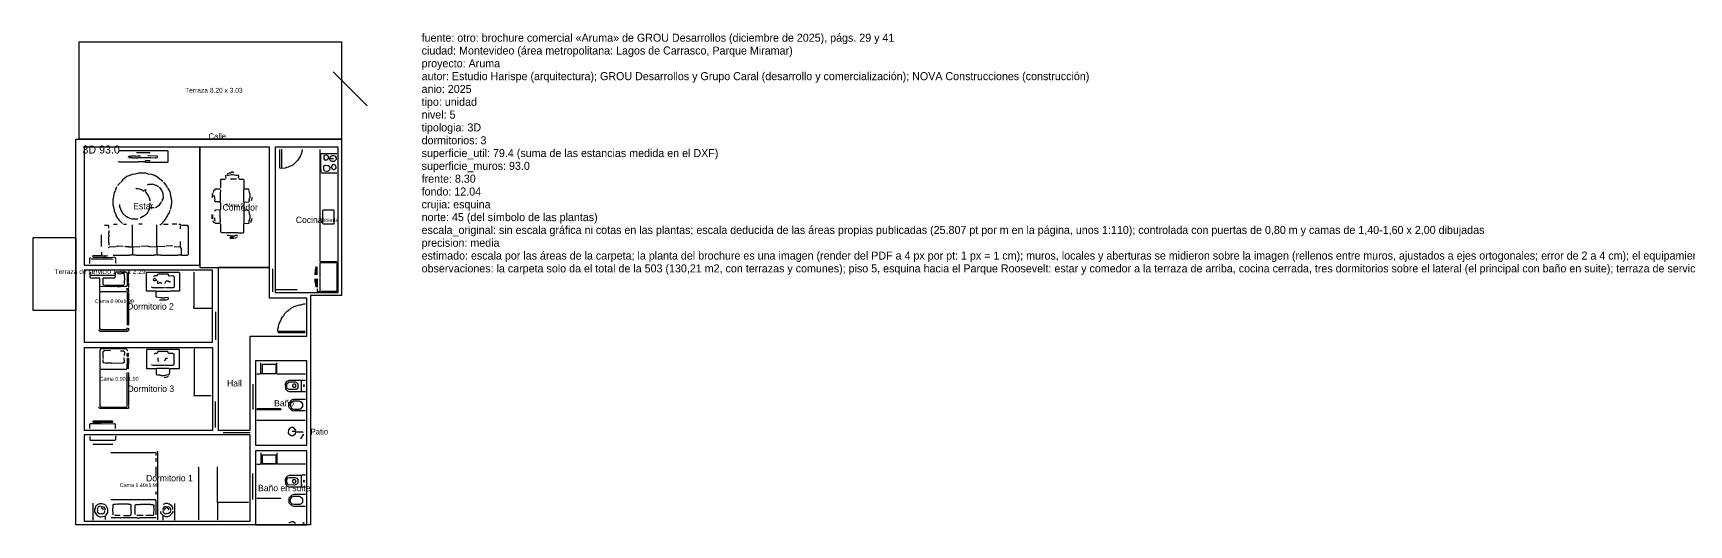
# Model space of a CAD drawing. Header units: metres. Extents: x -1 to 102, y 0 to 15.
# Drawn here: x -1.3 to 50.4, y 0 to 15.3 of the extents above; entities that cross this region are included whole.
import ezdxf

# ---------------------------------------------------------------- set-up
doc = ezdxf.new("R2010")
doc.units = ezdxf.units.M
for name, color, linetype in [('Trazo_Cotas', 9, 'Continuous'), ('Trazo_Datos', 7, 'Continuous'), ('Trazo_Entrada', 1, 'Continuous'), ('Trazo_Equipamiento', 8, 'Continuous'), ('Trazo_Estancias', 3, 'Continuous'), ('Trazo_Fachada', 30, 'Continuous'), ('Trazo_Norte', 1, 'Continuous'), ('Trazo_Puertas', 1, 'Continuous'), ('Trazo_Unidad', 7, 'Continuous'), ('Trazo_Ventanas', 5, 'Continuous')]:
    doc.layers.add(name, color=color, linetype=linetype)

msp = doc.modelspace()

# ---------------------------------------------------------------- linework, layer by layer
at = {"layer": 'Trazo_Cotas'}
for points in [[(0.1, 15.08), (8.3, 15.08), (8.3, 12.04), (0.1, 12.04)], [(-1.34, 8.97), (0, 8.97), (0, 6.69), (-1.34, 6.69)]]:
    msp.add_lwpolyline(points, close=True, dxfattribs=at)
at = {"layer": 'Trazo_Entrada'}
msp.add_line((7.33, 7.08), (7.33, 6), dxfattribs=at)
at = {"layer": 'Trazo_Equipamiento', "color": 8}
for p, q in [((6.42, 11.73), (6.42, 11.13)), ((7.94, 11.43), (8.05, 11.43)), ((7.54, 7.8), (7.54, 8.05)), ((7.63, 7.74), (7.63, 8.18)), ((6.91, 7.34), (6.26, 7.34)), ((7.54, 7.68), (7.54, 7.42)), ((7.63, 7.29), (7.63, 7.72)), ((5.65, 4.71), (5.77, 4.71)), ((5.78, 4.71), (5.78, 5.06)), ((6.27, 4.71), (5.79, 4.71)), ((6.28, 4.71), (6.28, 5.06)), ((6.29, 4.71), (7.17, 4.71)), ((7.05, 4.17), (7.05, 4.5)), ((6.4, 3.62), (5.65, 3.62)), ((6.75, 2.92), (6.85, 2.92)), ((5.78, 2.25), (5.78, 1.9)), ((6.28, 2.25), (6.28, 1.9)), ((5.65, 1.89), (5.77, 1.89)), ((6.27, 1.89), (5.79, 1.89)), ((7.17, 1.89), (6.29, 1.89)), ((7.05, 1.2), (7.05, 1.53)), ((5.65, 0.83), (6.4, 0.83))]:
    msp.add_line(p, q, dxfattribs=at)
at = {"layer": 'Trazo_Equipamiento', "color": 9}
for p, q in [((1.95, 11.34), (2.14, 11.34)), ((4.83, 10.8), (5.02, 10.8)), ((2.31, 9.9), (2.32, 10.05)), ((2.44, 9.9), (2.32, 9.89)), ((5.5, 10.22), (5.47, 10.11)), ((1.17, 9.39), (1.29, 9.39)), ((1.48, 9.39), (1.58, 9.39)), ((1.77, 8.68), (1.77, 9.36)), ((2.07, 9.39), (1.96, 9.39)), ((2.53, 8.69), (2.53, 9.36)), ((2.73, 9.39), (2.88, 9.39)), ((3.15, 9.39), (3.01, 9.39)), ((0.79, 9.05), (0.79, 8.69)), ((3.26, 8.84), (3.26, 8.69)), ((1.77, 8.66), (1.77, 8.43)), ((2.53, 8.67), (2.53, 8.43)), ((2.78, 8.69), (2.54, 8.68)), ((3.07, 8.69), (3.25, 8.68)), ((0.43, 7.89), (0.43, 7.79)), ((1.22, 7.78), (0.44, 7.78)), ((1.3, 7.85), (1.4, 7.84)), ((1.56, 7.27), (0.76, 7.27)), ((1.64, 7.55), (1.64, 7.41)), ((7.16, 6.04), (6.32, 6.04)), ((1.59, 4.85), (0.76, 4.85)), ((1.6, 4.87), (1.6, 5.02)), ((1.64, 4.87), (1.64, 5.02)), ((1.64, 4.76), (1.64, 3.75)), ((0.43, 3.01), (0.43, 3.15)), ((0.53, 3.2), (1.15, 3.2)), ((1.23, 3.01), (1.23, 3.14)), ((0.43, 2.76), (0.43, 2.64)), ((1.22, 2.63), (0.44, 2.63)), ((1.15, 2.51), (0.53, 2.51)), ((2.5, 1.98), (2.5, 2.08)), ((2.5, 1.52), (2.5, 1.81)), ((3.09, 0.15), (3.09, 0.67)), ((0.92, 0.17), (0.92, 0.27)), ((2.1, 0.29), (1.9, 0.29)), ((2.71, 0.28), (2.71, 0.15))]:
    msp.add_line(p, q, dxfattribs=at)
for points in [[(2.15, 11.33), (2.16, 11.32), (2.87, 11.32), (2.88, 11.33), (2.88, 11.66), (2.87, 11.67), (1.34, 11.67), (1.33, 11.64)], [(1.64, 11.48), (1.65, 11.51), (1.71, 11.51), (1.72, 11.52), (1.86, 11.52), (1.9, 11.51), (1.93, 11.52), (2.02, 11.52)], [(1.65, 11.47), (1.73, 11.47), (1.74, 11.46), (1.83, 11.46), (1.84, 11.47), (1.86, 11.46), (1.93, 11.46), (1.94, 11.47), (2.33, 11.47), (2.34, 11.46), (2.47, 11.47), (2.48, 11.46), (2.51, 11.46), (2.55, 11.47)], [(2.32, 11.6), (2.31, 11.61), (1.89, 11.61)], [(2.56, 11.48), (2.54, 11.51), (2.27, 11.52), (2.24, 11.52)], [(1.95, 11.34), (1.93, 11.32), (1.34, 11.32), (1.33, 11.34)], [(1.81, 10.95), (1.75, 10.94), (1.71, 10.91), (1.69, 10.91), (1.65, 10.89), (1.59, 10.87), (1.45, 10.76), (1.4, 10.7)], [(1.83, 10.95), (1.96, 10.99), (2.17, 10.99), (2.26, 10.96), (2.35, 10.95), (2.45, 10.91), (2.5, 10.88), (2.52, 10.88), (2.71, 10.73)], [(2.32, 11.36), (2.17, 11.36), (2.15, 11.34)], [(4.7, 10.92), (4.67, 10.89), (4.68, 10.81)], [(4.84, 10.98), (4.79, 10.98), (4.72, 10.95)], [(4.72, 10.92), (4.73, 10.91), (4.77, 10.91), (4.86, 10.94), (4.91, 10.94), (4.99, 10.91), (5.05, 10.91)], [(4.85, 10.99), (4.87, 11.02), (4.9, 11.02), (4.92, 10.99)], [(5.08, 10.82), (5.09, 10.89), (5.06, 10.91)], [(1.45, 9.41), (1.37, 9.49), (1.27, 9.63), (1.27, 9.65), (1.25, 9.66), (1.25, 9.68), (1.2, 9.79), (1.2, 9.84), (1.18, 9.88), (1.18, 9.93), (1.16, 9.98), (1.16, 10.07), (1.15, 10.08), (1.16, 10.09), (1.16, 10.18), (1.17, 10.19), (1.2, 10.37), (1.23, 10.42)], [(1.23, 10.44), (1.26, 10.5), (1.28, 10.56)], [(1.32, 10.59), (1.33, 10.62), (1.39, 10.69)], [(1.87, 10.51), (1.88, 10.5), (1.93, 10.5), (2.05, 10.47), (2.11, 10.43), (2.13, 10.43)], [(2.17, 10.4), (2.19, 10.45), (2.17, 10.47), (2.14, 10.44)], [(2.17, 10.38), (2.25, 10.28), (2.3, 10.18), (2.3, 10.14), (2.32, 10.11)], [(2.59, 10.55), (2.54, 10.57), (2.51, 10.59), (2.4, 10.63), (2.37, 10.62), (2.27, 10.62), (2.22, 10.6)], [(2.6, 10.54), (2.67, 10.45), (2.71, 10.35), (2.72, 10.2), (2.69, 10.14), (2.68, 10.09)], [(2.86, 10.52), (2.84, 10.57), (2.74, 10.7)], [(2.86, 10.51), (2.9, 10.46), (2.9, 10.44), (2.93, 10.39), (2.96, 10.22), (2.97, 10.21), (2.97, 10.16), (2.98, 10.15), (2.98, 10.02), (2.97, 10.01), (2.97, 9.96), (2.94, 9.84)], [(4.5, 10.48), (4.35, 10.48), (4.33, 10.45), (4.3, 10.44), (4.3, 10.4), (4.28, 10.36)], [(4.51, 10.47), (4.52, 10.45), (4.52, 10.39), (4.51, 10.38), (4.51, 10.1), (4.49, 10.08)], [(4.53, 10.52), (4.53, 10.78), (4.54, 10.79), (4.65, 10.79), (4.67, 10.8)], [(5.09, 10.81), (5.11, 10.79), (5.22, 10.79), (5.24, 10.77), (5.24, 10.5), (5.25, 10.49)], [(5.25, 10.07), (5.24, 10.08), (5.24, 10.47), (5.25, 10.48)], [(5.41, 10.46), (5.39, 10.48), (5.26, 10.48), (5.26, 10.49)], [(5.42, 10.1), (5.41, 10.11), (5.41, 10.15), (5.44, 10.24), (5.44, 10.32), (5.42, 10.36), (5.41, 10.44)], [(1.36, 10), (1.36, 9.94), (1.41, 9.8), (1.46, 9.72), (1.57, 9.62), (1.59, 9.62), (1.63, 9.59), (1.74, 9.55), (1.93, 9.55)], [(2.3, 9.89), (2.29, 9.88), (2.29, 9.84), (2.21, 9.71), (2.11, 9.62), (2.09, 9.62), (2.01, 9.57)], [(2.48, 9.91), (2.6, 9.98), (2.67, 10.07)], [(4.26, 10.34), (4.25, 10.33), (4.25, 10.23), (4.26, 10.22)], [(4.27, 10.34), (4.28, 10.33), (4.27, 10.31), (4.27, 10.24), (4.28, 10.23), (4.27, 10.22)], [(4.32, 10.28), (4.33, 10.19), (4.34, 10.15), (4.33, 10.11)], [(4.48, 10.07), (4.47, 10.08), (4.36, 10.08), (4.33, 10.1)], [(4.51, 9.83), (4.53, 9.85), (4.53, 10.04), (4.49, 10.07)], [(5.25, 10.07), (5.24, 10.06), (5.24, 9.84), (5.25, 9.83)], [(5.25, 10.07), (5.4, 10.08), (5.42, 10.1)], [(0.89, 9.35), (0.99, 9.35), (1.02, 9.32), (1.02, 9.26)], [(2.62, 9.38), (2.65, 9.38), (2.78, 9.51), (2.85, 9.62), (2.86, 9.66)], [(2.86, 9.66), (2.91, 9.73), (2.94, 9.82)], [(3.27, 9.24), (3.27, 9.32), (3.29, 9.34), (3.29, 9.36), (3.27, 9.38), (3.21, 9.38)], [(3.32, 9.35), (3.47, 9.35), (3.5, 9.3), (3.5, 9.19), (3.51, 9.18), (3.51, 8.59), (3.5, 8.58), (3.5, 8.44), (3.47, 8.41), (3.31, 8.41), (3.29, 8.42)], [(4.26, 9.55), (4.25, 9.56), (4.25, 9.68), (4.26, 9.69)], [(4.28, 9.68), (4.27, 9.66), (4.27, 9.58), (4.28, 9.56), (4.27, 9.55)], [(4.49, 9.41), (4.37, 9.41), (4.34, 9.43), (4.31, 9.43), (4.29, 9.49)], [(4.5, 9.83), (4.36, 9.82), (4.33, 9.79)], [(4.33, 9.58), (4.33, 9.53), (4.34, 9.48)], [(4.5, 9.42), (4.52, 9.45), (4.51, 9.48), (4.52, 9.49), (4.52, 9.54), (4.51, 9.55), (4.51, 9.82)], [(4.67, 9.12), (4.57, 9.12), (4.53, 9.14), (4.53, 9.38), (4.5, 9.4)], [(5.09, 9.11), (5.1, 9.12), (5.21, 9.12), (5.24, 9.14), (5.24, 9.4), (5.25, 9.41)], [(5.25, 9.82), (5.24, 9.81), (5.24, 9.42), (5.25, 9.41)], [(5.41, 9.43), (5.39, 9.41), (5.35, 9.4), (5.25, 9.41)], [(5.26, 9.83), (5.37, 9.83), (5.41, 9.8)], [(5.41, 9.44), (5.41, 9.49), (5.44, 9.58), (5.44, 9.66), (5.42, 9.7), (5.41, 9.78)], [(5.47, 9.44), (5.47, 9.48), (5.49, 9.51), (5.49, 9.55), (5.5, 9.56)], [(1.04, 8.73), (1.04, 8.79), (1.03, 8.8), (1.03, 9), (1.04, 9.01), (1.03, 9.13), (1.04, 9.14), (1.04, 9.19)], [(4.69, 9.12), (4.71, 9.13), (5.05, 9.13), (5.08, 9.11)], [(4.72, 9.04), (4.77, 9.04), (4.83, 9.02), (4.95, 9.02), (4.99, 9.04), (5.05, 9.04)], [(4.92, 8.96), (4.91, 8.97), (4.82, 8.97), (4.81, 8.96)], [(4.92, 8.95), (4.91, 8.94), (4.83, 8.94), (4.81, 8.96)], [(4.93, 8.95), (4.99, 8.96), (5.01, 8.98), (5.05, 8.99)], [(0.43, 8.16), (0.43, 8.32), (0.45, 8.35)], [(0.47, 8.29), (0.48, 8.3), (0.75, 8.3), (0.76, 8.29), (0.8, 8.3), (1.12, 8.3), (1.16, 8.29)], [(0.82, 8.41), (0.81, 8.4), (0.53, 8.4), (0.52, 8.37)], [(0.53, 8.36), (0.7, 8.36), (0.71, 8.35), (0.72, 8.36), (0.82, 8.36), (0.83, 8.35), (0.87, 8.36), (0.94, 8.36), (0.95, 8.35), (1.15, 8.36)], [(0.82, 8.42), (0.81, 8.43), (0.81, 8.51)], [(0.83, 8.41), (0.85, 8.4), (0.89, 8.4), (0.9, 8.41), (0.97, 8.4), (1, 8.41)], [(1.02, 8.65), (1.05, 8.68), (1.24, 8.69)], [(1.76, 8.42), (1.67, 8.42), (1.66, 8.41), (1.16, 8.41)], [(1.17, 8.36), (1.2, 8.36), (1.23, 8.33), (1.23, 8.3)], [(1.23, 8.28), (1.23, 8.19), (1.24, 8.17)], [(1.27, 8.7), (1.31, 8.7), (1.32, 8.71), (1.47, 8.7)], [(1.53, 8.69), (1.54, 8.7), (1.55, 8.69), (1.64, 8.69), (1.65, 8.68), (1.75, 8.68), (1.76, 8.67)], [(1.78, 8.67), (1.79, 8.68), (1.99, 8.69)], [(2.52, 8.42), (2.44, 8.42), (2.43, 8.41), (1.89, 8.41), (1.88, 8.42), (1.78, 8.42)], [(2.03, 8.7), (2.22, 8.71), (2.29, 8.69), (2.52, 8.68)], [(3.28, 8.42), (3.18, 8.42), (3.17, 8.41), (2.66, 8.41), (2.65, 8.42), (2.54, 8.42)], [(3.03, 8.7), (2.99, 8.71), (2.81, 8.7)], [(3.26, 8.67), (3.29, 8.63), (3.29, 8.43)], [(0.43, 7.77), (0.43, 7.74), (0.45, 7.71), (0.51, 7.7)], [(0.85, 7.71), (1.16, 7.71), (1.18, 7.7), (1.22, 7.72), (1.23, 7.77)], [(1.23, 7.79), (1.23, 7.89), (1.24, 7.9), (1.58, 7.9), (1.6, 7.84), (1.6, 7.57), (1.61, 7.56)], [(1.52, 7.5), (1.52, 7.63), (1.53, 7.64), (1.52, 7.81), (1.5, 7.84), (1.47, 7.85), (1.42, 7.84)], [(1.64, 7.57), (1.64, 7.83), (1.65, 7.84), (1.65, 7.9)], [(2.49, 7.29), (2.21, 7.29), (2.2, 7.3), (2.2, 7.88), (2.21, 7.89), (3.21, 7.89), (3.23, 7.87), (3.23, 7.3), (3.22, 7.29), (2.94, 7.29), (2.93, 7.28)], [(2.42, 7.74), (2.46, 7.78), (2.54, 7.78), (2.56, 7.83), (2.87, 7.83), (2.88, 7.82), (2.88, 7.79), (2.91, 7.77), (3.03, 7.78), (3.07, 7.74), (3.07, 7.42), (3.04, 7.4), (2.81, 7.4), (2.8, 7.41)], [(4.23, 6.76), (4.22, 6.75), (3.69, 6.75), (3.68, 6.76), (3.68, 6.8), (3.69, 6.81), (3.69, 7.88), (3.7, 7.9)], [(0.52, 7.7), (0.53, 7.71), (0.74, 7.71)], [(0.75, 7.44), (0.74, 7.45), (0.75, 7.7)], [(0.75, 7.28), (0.74, 7.29), (0.74, 7.41), (0.75, 7.43)], [(1.61, 6.15), (1.57, 6.09), (0.78, 6.09), (0.74, 6.13), (0.74, 6.66), (0.75, 6.67), (0.75, 7.18), (0.74, 7.19), (0.74, 7.23), (0.75, 7.26)], [(1.59, 7.44), (1.39, 7.44), (1.38, 7.43), (1.3, 7.43), (1.29, 7.44), (1.19, 7.44), (1.18, 7.43), (1.16, 7.44), (1.11, 7.44), (1.1, 7.43), (0.76, 7.44)], [(0.84, 7.7), (0.84, 7.5), (0.85, 7.49), (0.88, 7.49), (0.92, 7.48), (1.44, 7.48), (1.45, 7.49), (1.48, 7.48)], [(1.61, 7.56), (1.6, 7.55), (1.6, 7.45)], [(1.61, 7.25), (1.6, 7.26), (1.6, 7.39)], [(1.61, 7.25), (1.6, 7.24), (1.6, 6.24), (1.61, 6.23)], [(1.64, 7.26), (1.65, 7.29), (1.64, 7.39)], [(2.76, 7.41), (2.75, 7.4), (2.5, 7.4), (2.49, 7.39), (2.48, 7.4), (2.4, 7.4), (2.36, 7.42)], [(2.54, 7.1), (2.51, 7.12), (2.5, 7.28)], [(2.51, 7.29), (2.91, 7.29), (2.92, 7.28)], [(2.59, 7.52), (2.56, 7.53), (2.56, 7.62)], [(2.6, 7.53), (2.61, 7.56), (2.63, 7.57), (2.66, 7.55), (2.66, 7.52)], [(2.95, 7.59), (2.92, 7.58), (2.88, 7.61), (2.82, 7.61), (2.79, 7.58), (2.78, 7.53)], [(1.64, 7.24), (1.64, 6.24), (1.63, 6.23)], [(2.88, 7.1), (2.78, 7.09), (2.77, 7.08), (2.67, 7.08), (2.66, 7.09), (2.56, 7.1)], [(2.81, 7.02), (2.8, 7.01), (2.62, 7.01), (2.61, 7.02)], [(2.82, 7.02), (2.88, 7.04), (2.89, 7.05), (2.89, 7.09)], [(6.31, 6.05), (6.31, 6.11), (6.33, 6.17), (6.34, 6.26), (6.42, 6.42), (6.42, 6.44), (6.45, 6.49), (6.5, 6.54), (6.5, 6.56), (6.52, 6.59), (6.61, 6.68), (6.63, 6.68), (6.73, 6.77), (6.79, 6.79), (6.81, 6.82), (6.99, 6.87), (7.03, 6.87), (7.12, 6.9), (7.16, 6.9)], [(1.64, 6.14), (1.64, 6.07), (1.6, 6.04), (0.76, 6.04), (0.72, 6.07), (0.72, 6.09)], [(6.31, 6.03), (6.32, 6), (7.16, 6)], [(1.62, 5.43), (1.59, 5.46), (1.58, 5.49), (0.78, 5.49), (0.74, 5.45), (0.74, 5.32), (0.75, 5.31), (0.75, 5.22), (0.74, 5.21), (0.74, 5.12), (0.75, 5.11), (0.74, 5.08), (0.74, 5.04), (0.75, 5.03), (0.74, 4.87), (0.75, 4.86)], [(1.08, 5.43), (1.04, 5.44), (0.89, 5.43), (0.84, 5.4), (0.84, 5.21), (0.86, 5.19)], [(0.9, 5.06), (1.1, 5.06), (1.11, 5.05), (1.47, 5.06), (1.52, 5.09), (1.51, 5.21)], [(1.39, 5.43), (1.48, 5.43), (1.52, 5.4), (1.51, 5.29)], [(1.62, 5.25), (1.6, 5.27), (1.6, 5.35), (1.62, 5.36)], [(1.61, 5.2), (1.6, 5.19), (1.6, 5.03)], [(1.62, 5.25), (1.64, 5.27), (1.64, 5.35), (1.63, 5.36)], [(1.63, 5.2), (1.64, 5.19), (1.64, 5.03)], [(2.93, 4.87), (2.94, 4.88), (3.22, 4.88), (3.23, 4.89), (3.23, 5.46), (3.22, 5.47), (2.21, 5.47), (2.2, 5.46), (2.2, 4.89), (2.21, 4.88), (2.49, 4.88), (2.5, 4.87)], [(2.79, 4.99), (2.8, 4.98), (3.04, 4.98), (3.06, 5), (3.07, 5.02), (3.07, 5.33), (3.03, 5.35), (2.89, 5.35), (2.87, 5.41), (2.56, 5.41), (2.54, 5.35), (2.47, 5.35), (2.44, 5.33)], [(2.56, 5.21), (2.56, 5.13), (2.59, 5.11)], [(2.86, 5.19), (2.81, 5.19), (2.79, 5.16), (2.77, 5.11)], [(3.7, 5.49), (3.69, 5.47), (3.69, 4.09), (3.68, 4.05), (3.69, 4.04), (4.22, 4.04)], [(0.75, 4.84), (0.74, 4.82), (0.74, 4.31), (0.75, 4.3), (0.75, 4.2), (0.74, 4.19), (0.74, 3.71), (0.79, 3.67), (1.56, 3.67), (1.59, 3.69), (1.61, 3.74)], [(0.84, 5.16), (0.84, 5.09), (0.88, 5.06)], [(1.61, 3.74), (1.6, 3.75), (1.6, 4.76)], [(2.36, 5.01), (2.37, 4.99), (2.41, 4.98), (2.76, 4.98), (2.77, 4.99)], [(2.5, 4.86), (2.51, 4.7), (2.54, 4.68)], [(2.91, 4.87), (2.9, 4.88), (2.53, 4.88), (2.51, 4.87)], [(2.55, 4.68), (2.62, 4.68), (2.66, 4.66), (2.77, 4.66), (2.87, 4.69), (2.89, 4.68)], [(2.92, 4.86), (2.92, 4.74), (2.91, 4.73), (2.91, 4.7), (2.89, 4.68)], [(2.88, 4.63), (2.84, 4.61), (2.75, 4.59)], [(1.64, 3.73), (1.64, 3.64), (1.63, 3.63), (0.74, 3.63), (0.72, 3.65), (0.72, 3.68)], [(0.44, 3.16), (0.77, 3.16), (0.78, 3.15), (1.19, 3.16), (1.22, 3.15)], [(1.16, 3.21), (1.14, 3.24), (0.54, 3.24), (0.52, 3.21)], [(1.24, 2.77), (1.23, 2.75), (1.23, 2.64)], [(2.5, 2.16), (2.5, 2.24), (2.49, 2.25), (1.09, 2.25)], [(2.53, 2.3), (2.55, 2.29), (2.55, 0.16)], [(3.82, 1.81), (3.83, 1.79), (3.83, 0.16)], [(4.43, 0.69), (4.42, 0.7), (4.42, 1.8), (4.41, 1.81)], [(2.5, 0.95), (2.5, 1.03), (2.51, 1.04)], [(0.53, 0.68), (0.53, 0.16), (0.54, 0.15)], [(0.6, 0.55), (0.6, 0.52), (0.58, 0.49), (0.58, 0.41), (0.62, 0.34), (0.66, 0.29), (0.74, 0.25), (0.79, 0.25), (0.91, 0.28)], [(0.62, 0.56), (0.62, 0.58), (0.67, 0.63), (0.75, 0.67), (0.81, 0.67), (0.91, 0.63)], [(0.77, 0.57), (0.72, 0.57), (0.68, 0.54), (0.68, 0.52), (0.66, 0.5), (0.67, 0.46)], [(0.79, 0.57), (0.86, 0.56), (0.9, 0.5), (0.9, 0.46)], [(0.86, 0.46), (0.84, 0.5), (0.79, 0.53)], [(0.92, 0.62), (0.98, 0.5), (0.98, 0.39), (0.92, 0.29)], [(1.09, 0.78), (1.1, 0.79), (2.49, 0.79)], [(1.48, 0.29), (1.69, 0.29), (1.72, 0.32), (1.72, 0.39), (1.73, 0.4), (1.72, 0.44), (1.72, 0.62), (1.7, 0.64), (1.65, 0.64), (1.64, 0.65), (1.3, 0.65), (1.29, 0.64), (1.22, 0.65), (1.21, 0.64), (1.17, 0.64), (1.15, 0.62), (1.15, 0.52), (1.14, 0.51), (1.15, 0.31)], [(1.86, 0.32), (1.85, 0.33), (1.85, 0.45), (1.84, 0.49), (1.85, 0.5), (1.85, 0.6), (1.86, 0.64), (1.92, 0.64), (1.93, 0.65), (1.95, 0.64), (2, 0.64), (2.01, 0.65), (2.33, 0.65), (2.34, 0.64), (2.4, 0.64), (2.43, 0.61), (2.43, 0.57), (2.42, 0.56), (2.43, 0.52), (2.42, 0.31), (2.4, 0.29), (2.18, 0.29)], [(2.5, 0.31), (2.5, 0.75), (2.49, 0.76), (2.5, 0.78)], [(2.82, 0.57), (2.76, 0.56), (2.71, 0.5), (2.72, 0.46)], [(3.03, 0.48), (3.03, 0.52), (2.99, 0.59), (2.91, 0.65), (2.86, 0.67), (2.8, 0.67), (2.72, 0.63)], [(2.82, 0.54), (2.77, 0.49), (2.77, 0.46)], [(2.9, 0.46), (2.9, 0.49), (2.83, 0.54)], [(2.84, 0.57), (2.9, 0.56), (2.95, 0.5), (2.95, 0.46)], [(4.42, 0.16), (4.43, 0.18), (4.43, 0.68)], [(5.39, 0.7), (4.45, 0.7), (4.44, 0.69)], [(0.67, 0.45), (0.66, 0.41), (0.68, 0.37), (0.72, 0.35), (0.76, 0.34), (0.78, 0.35)], [(0.79, 0.35), (0.85, 0.35), (0.89, 0.38), (0.9, 0.44)], [(2.5, 0.23), (2.49, 0.22), (1.99, 0.22), (1.98, 0.21), (1.91, 0.21), (1.9, 0.22), (1.66, 0.22), (1.65, 0.21), (1.64, 0.22), (1.4, 0.22), (1.39, 0.21), (1.36, 0.22), (1.21, 0.22), (1.2, 0.21), (1.19, 0.22), (1.1, 0.22)], [(1.38, 0.29), (1.23, 0.29), (1.22, 0.3), (1.2, 0.29)], [(2.64, 0.42), (2.64, 0.37), (2.71, 0.3)], [(2.72, 0.44), (2.71, 0.41), (2.77, 0.35), (2.79, 0.34), (2.82, 0.35)], [(3.03, 0.43), (3.03, 0.39), (3.01, 0.37), (3.01, 0.36), (2.92, 0.27), (2.86, 0.25), (2.81, 0.25), (2.72, 0.29)], [(2.95, 0.44), (2.94, 0.39), (2.89, 0.35), (2.85, 0.34), (2.83, 0.35)]]:
    msp.add_lwpolyline(points, dxfattribs=at)
at = {"layer": 'Trazo_Equipamiento', "color": 8}
for points in [[(6.41, 11.12), (6.37, 11.13), (6.37, 11.72)], [(7.07, 11.72), (7.05, 11.6), (7.02, 11.52), (6.92, 11.37), (6.78, 11.23), (6.65, 11.18), (6.63, 11.16), (6.58, 11.15), (6.55, 11.13), (6.43, 11.12)], [(7.62, 11.72), (7.62, 8.23), (7.63, 8.22), (8.15, 8.22)], [(7.66, 11.02), (7.66, 11.07), (7.65, 11.08), (7.65, 11.57), (7.67, 11.59), (8.15, 11.59)], [(7.66, 11), (7.67, 10.99), (8.15, 10.99)], [(7.49, 8.06), (7.49, 8.02), (7.47, 7.96), (7.46, 7.8)], [(7.49, 7.8), (7.5, 7.97), (7.52, 8.05)], [(7.64, 8.19), (8.14, 8.19), (8.15, 8.18), (8.15, 7.29), (8.14, 7.28), (7.64, 7.28)], [(7.46, 7.68), (7.46, 7.59), (7.47, 7.58), (7.49, 7.42)], [(7.49, 7.68), (7.49, 7.6), (7.5, 7.59), (7.5, 7.52), (7.51, 7.51), (7.52, 7.42)], [(7.54, 7.37), (7.54, 7.29), (7.55, 7.28), (7.62, 7.28)], [(7.04, 4.51), (6.65, 4.51), (6.57, 4.46), (6.54, 4.39), (6.55, 4.25), (6.62, 4.17), (6.65, 4.16), (7.04, 4.16)], [(7.05, 4.51), (7.06, 4.52), (7.17, 4.52)], [(7.17, 4.15), (7.06, 4.15), (7.05, 4.16)], [(7.17, 3.56), (6.77, 3.56), (6.72, 3.59), (6.67, 3.64), (6.65, 3.68), (6.65, 3.8), (6.76, 3.91), (6.8, 3.91), (6.81, 3.92), (7.17, 3.92)], [(6.41, 3.61), (6.4, 3.59), (5.65, 3.59)], [(5.65, 3.27), (7.15, 3.27), (7.16, 3.28)], [(6.88, 2.9), (7.08, 2.9), (7.1, 2.88)], [(7.1, 2.83), (7.1, 2.81), (7.03, 2.71), (7.03, 2.68)], [(7.04, 1.54), (6.66, 1.54), (6.61, 1.52), (6.56, 1.47), (6.54, 1.4), (6.55, 1.28), (6.59, 1.22), (6.65, 1.19), (7.04, 1.19)], [(7.17, 1.55), (7.06, 1.55), (7.05, 1.54)], [(7.17, 1.18), (7.06, 1.18), (7.05, 1.19)], [(7.17, 0.95), (6.81, 0.95), (6.73, 0.92), (6.65, 0.83), (6.65, 0.69), (6.74, 0.6), (6.8, 0.58), (7.17, 0.58)], [(6.65, 0.05), (6.67, 0.07), (6.74, 0.1), (6.79, 0.1), (6.86, 0.05)]]:
    msp.add_lwpolyline(points, dxfattribs=at)
for points in [[(7.74, 11.42), (7.77, 11.39), (7.85, 11.39), (7.89, 11.44), (7.89, 11.5), (7.83, 11.54), (7.76, 11.53), (7.74, 11.51)], [(7.93, 11.44), (7.95, 11.5), (8.02, 11.53), (8.05, 11.53), (8.1, 11.51), (8.13, 11.46), (8.13, 11.4), (8.07, 11.34), (7.99, 11.34), (7.97, 11.35), (7.94, 11.38), (7.93, 11.42)], [(7.74, 11.2), (7.77, 11.22), (7.8, 11.23), (7.88, 11.22), (7.92, 11.19), (7.93, 11.15), (7.92, 11.08), (7.88, 11.04), (7.85, 11.03), (7.77, 11.04), (7.74, 11.1)], [(7.98, 11.18), (7.97, 11.17), (7.98, 11.14), (8.03, 11.09), (8.07, 11.09), (8.11, 11.11), (8.13, 11.14), (8.12, 11.21), (8.06, 11.25), (8.02, 11.24), (7.99, 11.21), (7.98, 11.19)], [(7.71, 9.41), (7.71, 9.81), (7.73, 9.83), (8.05, 9.83), (8.06, 9.82), (8.06, 9.4), (8.05, 9.39), (7.73, 9.39)], [(6.25, 4.99), (6.24, 5), (5.83, 5), (5.82, 4.99), (5.82, 4.73), (5.83, 4.72), (6.24, 4.72), (6.25, 4.73)], [(6.87, 4.23), (6.85, 4.22), (6.66, 4.22), (6.63, 4.23), (6.6, 4.26), (6.59, 4.29), (6.59, 4.4), (6.6, 4.41), (6.66, 4.46), (6.85, 4.46), (6.89, 4.44), (6.93, 4.4), (6.93, 4.28), (6.9, 4.24)], [(6.87, 4.37), (6.85, 4.39), (6.8, 4.39), (6.77, 4.36), (6.77, 4.33), (6.81, 4.3), (6.85, 4.3), (6.87, 4.32)], [(7.13, 4.32), (7.14, 4.36), (7.12, 4.37), (7.11, 4.35), (7.11, 4.33)], [(6.99, 3.61), (6.97, 3.6), (6.81, 3.6), (6.76, 3.62), (6.72, 3.66), (6.69, 3.74), (6.73, 3.83), (6.81, 3.87), (6.96, 3.87), (7, 3.85), (7.03, 3.85), (7.08, 3.78), (7.08, 3.69), (7.01, 3.61)], [(6.86, 2.92), (6.87, 2.96), (6.8, 3.04), (6.73, 3.04), (6.68, 3.02), (6.64, 2.97), (6.63, 2.86), (6.7, 2.8), (6.72, 2.79), (6.79, 2.79), (6.86, 2.85), (6.87, 2.89)], [(5.83, 2.18), (5.82, 2.17), (5.82, 1.92), (6.25, 1.92), (6.25, 2.17), (6.24, 2.18)], [(6.59, 1.38), (6.59, 1.42), (6.62, 1.47), (6.66, 1.48), (6.85, 1.48), (6.9, 1.46), (6.93, 1.42), (6.93, 1.3), (6.9, 1.27), (6.83, 1.24), (6.64, 1.25), (6.6, 1.29)], [(6.8, 1.4), (6.77, 1.38), (6.77, 1.34), (6.8, 1.31), (6.85, 1.31), (6.87, 1.33), (6.87, 1.39), (6.84, 1.41)], [(7.13, 1.33), (7.14, 1.37), (7.12, 1.39), (7.11, 1.37), (7.11, 1.34)], [(6.81, 0.63), (6.76, 0.65), (6.71, 0.69), (6.69, 0.76), (6.71, 0.82), (6.75, 0.87), (6.81, 0.9), (6.97, 0.9), (7, 0.89), (7.06, 0.84), (7.08, 0.81), (7.08, 0.7), (7.04, 0.66), (6.99, 0.63)], [(7.12, 0.05), (7.1, 0.04), (7.09, 0.06), (7.12, 0.07)]]:
    msp.add_lwpolyline(points, close=True, dxfattribs=at)
at = {"layer": 'Trazo_Equipamiento', "color": 9}
msp.add_lwpolyline([(2.44, 7.7), (2.48, 7.69), (2.51, 7.65), (2.48, 7.62), (2.44, 7.62), (2.42, 7.65)], close=True, dxfattribs=at)
at = {"layer": 'Trazo_Estancias', "color": 2}
msp.add_lwpolyline([(3.87, 8.11), (3.87, 11.79), (0.26, 11.79), (0.26, 8.11)], close=True, dxfattribs=at)
at = {"layer": 'Trazo_Estancias', "color": 40}
msp.add_lwpolyline([(6.05, 8.03), (6.05, 11.79), (3.87, 11.79), (3.87, 8.03)], close=True, dxfattribs=at)
at = {"layer": 'Trazo_Estancias', "color": 30}
msp.add_lwpolyline([(8.19, 7.25), (8.19, 11.79), (6.22, 11.79), (6.22, 7.25)], close=True, dxfattribs=at)
at = {"layer": 'Trazo_Estancias', "color": 5}
for points in [[(4.27, 5.7), (4.27, 7.95), (0.26, 7.95), (0.26, 5.7)], [(4.28, 2.96), (4.28, 5.53), (0.26, 5.53), (0.26, 2.96)], [(5.44, 0.11), (5.44, 2.81), (0.26, 2.81), (0.26, 0.11)]]:
    msp.add_lwpolyline(points, close=True, dxfattribs=at)
at = {"layer": 'Trazo_Estancias', "color": 8}
msp.add_lwpolyline([(5.44, 2.96), (5.44, 5.89), (7.21, 5.89), (7.21, 7.08), (6.05, 7.08), (6.05, 8.03), (4.44, 8.03), (4.44, 2.96)], close=True, dxfattribs=at)
at = {"layer": 'Trazo_Estancias', "color": 4}
for points in [[(7.21, 2.49), (7.21, 5.12), (5.61, 5.12), (5.61, 2.49)], [(7.21, 2.31), (5.61, 2.31), (5.61, 0), (7.21, 0)]]:
    msp.add_lwpolyline(points, close=True, dxfattribs=at)
at = {"layer": 'Trazo_Fachada'}
for p, q in [((0, 12.04), (8.27, 12.04)), ((0, 0.02), (0, 12.04)), ((7.33, 5.63), (7.33, 0.02))]:
    msp.add_line(p, q, dxfattribs=at)
at = {"layer": 'Trazo_Norte'}
msp.add_line((9.1, 13.08), (8.04, 14.14), dxfattribs=at)
at = {"layer": 'Trazo_Puertas'}
for p, q in [((6.14, 7.99), (6.14, 7.27)), ((4.36, 6.65), (4.36, 5.78)), ((5.53, 4.39), (5.53, 3.6)), ((4.35, 3.85), (4.35, 3.04)), ((4.6, 2.88), (5.44, 2.88)), ((5.52, 1.6), (5.52, 0.79))]:
    msp.add_line(p, q, dxfattribs=at)
at = {"layer": 'Trazo_Unidad'}
msp.add_lwpolyline([(0, 12.04), (8.3, 12.04), (8.3, 7.16), (7.33, 7.16), (7.33, 0), (0, 0)], close=True, dxfattribs=at)
at = {"layer": 'Trazo_Ventanas'}
for p, q in [((0.25, 12.04), (5.97, 12.04)), ((6.32, 12.04), (7.11, 12.04)), ((0, 9.59), (0, 11.76)), ((0, 0.16), (0, 7.87)), ((7.33, 3.17), (7.33, 2.66))]:
    msp.add_line(p, q, dxfattribs=at)

# ---------------------------------------------------------------- texts
at = {"layer": 'Trazo_Cotas'}
for s, p in [('Terraza 8.20 x 3.03', (3.41, 13.49)), ('Terraza de servicio 1.34 x 2.29', (-0.67, 7.83))]:
    msp.add_text(s, height=0.15, dxfattribs=at).set_placement(p)
at = {"layer": 'Trazo_Datos'}
for s, p in [('fuente: otro: brochure comercial «Aruma» de GROU Desarrollos (diciembre de 2025), págs. 29 y 41', (10.8, 15.08)), ('ciudad: Montevideo (área metropolitana: Lagos de Carrasco, Parque Miramar)', (10.8, 14.68)), ('proyecto: Aruma', (10.8, 14.28)), ('autor: Estudio Harispe (arquitectura); GROU Desarrollos y Grupo Caral (desarrollo y comercialización); NOVA Construcciones (construcción)', (10.8, 13.88)), ('anio: 2025', (10.8, 13.48)), ('tipo: unidad', (10.8, 13.08)), ('nivel: 5', (10.8, 12.68)), ('tipologia: 3D', (10.8, 12.28)), ('dormitorios: 3', (10.8, 11.88)), ('superficie_util: 79.4 (suma de las estancias medida en el DXF)', (10.8, 11.48)), ('frente: 8.30', (10.8, 10.68)), ('superficie_muros: 93.0', (10.8, 11.08)), ('fondo: 12.04', (10.8, 10.28)), ('crujia: esquina', (10.8, 9.88)), ('escala_original: sin escala gráfica ni cotas en las plantas; escala deducida de las áreas propias publicadas (25.807 pt por m en la página, unos 1:110); controlada con puertas de 0,80 m y camas de 1,40-1,60 x 2,00 dibujadas', (10.8, 9.08)), ('norte: 45 (del símbolo de las plantas)', (10.8, 9.48)), ('precision: media', (10.8, 8.68)), ('estimado: escala por las áreas de la carpeta; la planta del brochure es una imagen (render del PDF a 4 px por pt: 1 px = 1 cm); muros, locales y aberturas se midieron sobre la imagen (rellenos entre muros, ajustados a ejes ortogonales; error de 2 a 4 cm); el equipamiento se vectorizó de la imagen (trazos aproximados) y los nombres de los muebles son medidas nominales; Estar, Comedor y Cocina integrada son un mismo ambiente: sus límites, sin muro, se trazaron según el amueblamiento del plano', (10.8, 8.28)), ('observaciones: la carpeta solo da el total de la 503 (130,21 m2, con terrazas y comunes); piso 5, esquina hacia el Parque Roosevelt: estar y comedor a la terraza de arriba, cocina cerrada, tres dormitorios sobre el lateral (el principal con baño en suite); terraza de servicio en el lateral; se entra desde el palier, a la derecha; terrazas en Trazo_Cotas, fuera del contorno; Aruma, frente a la Laguna Grande de los Lagos de Carrasco (Parque Miramar), con el Parque Roosevelt del otro lado; edificio exento de 5 pisos y 37 apartamentos; la calle y el acceso están arriba en las plantas (Parque Roosevelt) y la laguna abajo', (10.8, 7.88))]:
    msp.add_text(s, height=0.25, dxfattribs=at).set_placement(p)
at = {"layer": 'Trazo_Equipamiento', "color": 8}
for s, p in [('Mesa 6', (4.69, 9.92)), ('Mesada', (7.61, 9.46)), ('Cama 0.90x1.90', (0.59, 6.92)), ('Cama 0.90x1.90', (0.74, 4.5)), ('Cama 1.40x1.90', (1.37, 1.18))]:
    msp.add_text(s, height=0.12, dxfattribs=at).set_placement(p)
at = {"layer": 'Trazo_Estancias', "color": 2}
msp.add_text('Estar', height=0.2, dxfattribs=at).set_placement((1.79, 9.85))
at = {"layer": 'Trazo_Estancias', "color": 40}
msp.add_text('Comedor', height=0.2, dxfattribs=at).set_placement((4.58, 9.81))
at = {"layer": 'Trazo_Estancias', "color": 30}
msp.add_text('Cocina', height=0.2, dxfattribs=at).set_placement((6.87, 9.42))
at = {"layer": 'Trazo_Estancias', "color": 5}
for s, p in [('Dormitorio 2', (1.6, 6.72)), ('Dormitorio 3', (1.61, 4.15)), ('Dormitorio 1', (2.19, 1.36))]:
    msp.add_text(s, height=0.2, dxfattribs=at).set_placement(p)
at = {"layer": 'Trazo_Estancias', "color": 8}
msp.add_text('Hall', height=0.2, dxfattribs=at).set_placement((4.72, 4.32))
at = {"layer": 'Trazo_Estancias', "color": 4}
for s, p in [('Baño', (6.19, 3.7)), ('Baño en suite', (5.69, 1.05))]:
    msp.add_text(s, height=0.2, dxfattribs=at).set_placement(p)
at = {"layer": 'Trazo_Fachada'}
for s, p in [('Calle', (4.14, 12.04)), ('Patio', (7.33, 2.82))]:
    msp.add_text(s, height=0.18, dxfattribs=at).set_placement(p)
at = {"layer": 'Trazo_Unidad'}
msp.add_text('3D 93.0', height=0.25, dxfattribs=at).set_placement((0.2, 11.59))

doc.saveas('drawing.dxf')
